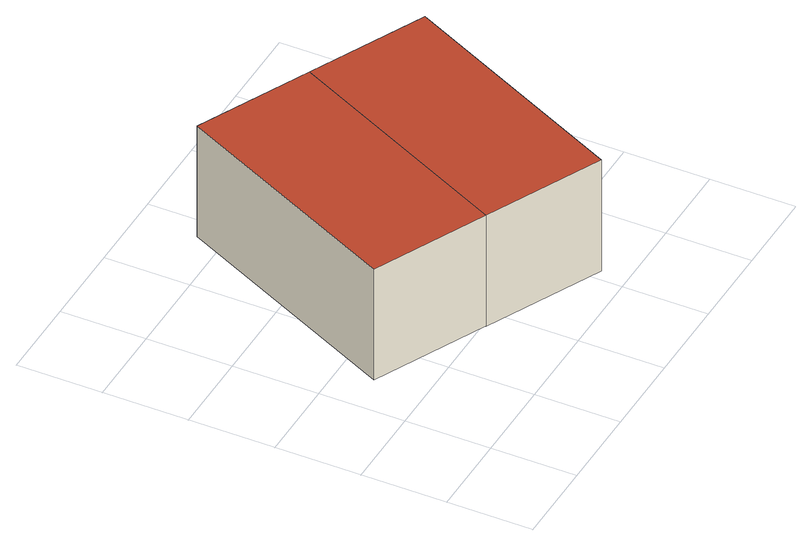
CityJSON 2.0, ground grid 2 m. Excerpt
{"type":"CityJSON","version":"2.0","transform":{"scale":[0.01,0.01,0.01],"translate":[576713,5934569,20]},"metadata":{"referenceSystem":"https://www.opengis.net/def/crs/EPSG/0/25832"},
"CityObjects":{
"building1":{"type":"Building","attributes":{"Grundfläche 2D":"17.570106","Grundhöhe NN":"20.711"},"geometry":[{"type":"Solid","lod":"3","boundaries":[[[[0,1,2,3]],[[4,5,3,2]],[[5,6,0,3]],[[6,7,1,0]],[[7,4,2,1]],[[7,6,5,4]]]],"semantics":{"surfaces":[{"type":"RoofSurface"},{"type":"WallSurface"},{"type":"GroundSurface"}],"values":[[0,1,1,1,1,2]]}}]},
"building2":{"type":"Building","attributes":{"Grundfläche 2D":"18.081866","Grundhöhe NN":"20.694"},"geometry":[{"type":"Solid","lod":"3","boundaries":[[[[2,8,9,3]],[[10,11,3,9]],[[11,12,2,3]],[[12,13,8,2]],[[13,10,9,8]],[[13,12,11,10]]]],"semantics":{"surfaces":[{"type":"RoofSurface"},{"type":"WallSurface"},{"type":"GroundSurface"}],"values":[[0,1,1,1,1,2]]}}]}
},
"vertices":[
[349,860,364],[91,318,364],[356,192,364],[614,734,364],[356,192,71],[614,734,71],[349,860,71],[91,318,71],
[628,63,364],[886,604,364],[886,604,69],[614,734,69],[356,192,69],[628,63,69]
]}
